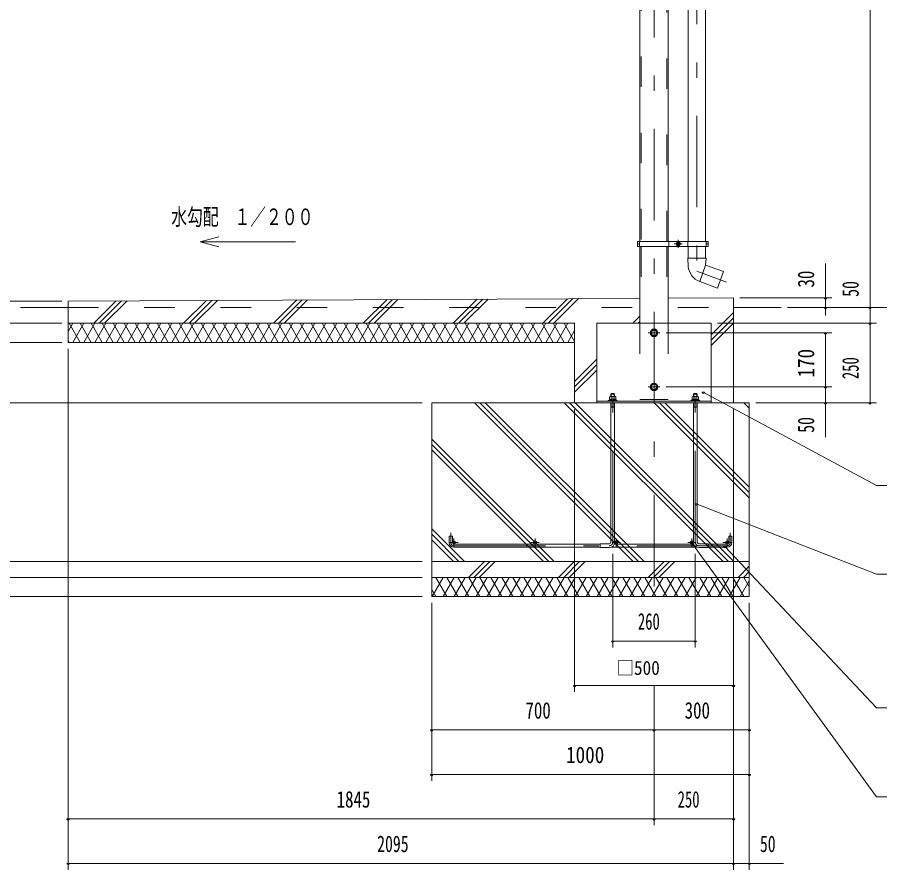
# Model space of a CAD drawing. Units: millimetres, scale not verified, with parts at other scales. Extents: x -25414 to 25419, y -10500 to 10500.
# Drawn here: x 15196 to 21985, y -3330 to 3378 of the extents above; entities that cross this region are included whole.
import ezdxf
from ezdxf.enums import TextEntityAlignment as Align

# ---------------------------------------------------------------- set-up
doc = ezdxf.new("R2010")
doc.units = ezdxf.units.MM
doc.header["$LTSCALE"] = 60
doc.linetypes.add('USER2', pattern=[10, 4, -6])
doc.linetypes.add('USER3', pattern=[24, 12, -5, 2, -5])
for name, color, linetype, lineweight in [('0-6_2-02BOLD', 7, 'Continuous', 18), ('0-7_2-12HIDDEN', 3, 'USER2', 18), ('0-8_2-22CENTER', 3, 'USER3', 18), ('0-9_2-42THIN', 4, 'Continuous', 18), ('0-A_2-52DIM', 3, 'Continuous', 18), ('0-B_2-62HATCH', 2, 'Continuous', 18)]:
    doc.layers.add(name, color=color, linetype=linetype, lineweight=lineweight)
doc.styles.add('ＭＳ ゴシック', font='')
doc.styles.get('ＭＳ ゴシック').set_extended_font_data('MS Gothic')

msp = doc.modelspace()

# ---------------------------------------------------------------- linework, layer by layer
at = {"layer": '0-6_2-02BOLD'}
for p, q in [((20096.64, 6069.93), (20096.64, 1614.93)), ((20319.39, 1614.93), (20319.39, 6069.93)), ((20476.77, 6069.93), (20476.77, 1614.93)), ((20614.27, 6069.93), (20614.27, 1614.93)), ((20077.4, 1614.93), (20077.4, 1574.93)), ((20092.65, 1594.93), (20077.4, 1594.93)), ((20092.65, 1614.93), (20092.65, 1574.93)), ((20096.64, 1574.93), (20096.64, 969.93)), ((20319.39, 1574.93), (20319.39, 969.93)), ((20323.39, 1614.93), (20323.39, 1574.93)), ((20385.58, 1602.15), (20385.58, 1587.71)), ((20385.58, 1587.71), (20398.09, 1580.5)), ((20398.09, 1580.5), (20410.58, 1587.71)), ((20472.77, 1614.93), (20472.77, 1574.93)), ((20476.77, 1574.93), (20476.77, 1482.66)), ((20614.27, 1574.93), (20614.27, 1482.66)), ((20618.27, 1614.93), (20618.27, 1574.93)), ((20618.27, 1594.93), (20633.52, 1594.93)), ((20633.52, 1614.93), (20633.52, 1574.93)), ((20477.42, 1418.17), (20473.01, 1482.66)), ((20473.02, 1482.66), (20618.02, 1482.66)), ((20614.27, 1427.66), (20567.24, 1298.45)), ((20567.95, 1298.2), (20708.2, 1247.15)), ((15595.52, 1144.93), (20096.64, 1166.42)), ((15595.52, 1094.93), (15220.52, 1094.93)), ((15595.52, 1144.93), (15595.52, 819.93)), ((21208.02, 1094.93), (20833.02, 1094.93)), ((19583.02, 969.93), (15595.52, 969.93)), ((19583.02, 969.93), (19583.02, 344.93)), ((19758.02, 969.93), (20658.02, 969.93)), ((19758.02, 969.93), (19758.02, 344.93)), ((20658.02, 969.93), (20658.02, 344.93)), ((20232.55, 894.93), (20220.29, 916.18)), ((20220.29, 873.68), (20232.55, 894.93)), ((19583.02, 819.93), (15595.52, 819.93)), ((20195.75, 873.68), (20220.29, 873.68)), ((20232.55, 469.93), (20220.29, 491.18)), ((19868.02, 412.67), (19898.02, 412.67)), ((19868.02, 394.43), (19868.02, 412.67)), ((19893.02, 417.67), (19898.02, 412.67)), ((19898.02, 394.43), (19898.02, 412.67)), ((20195.75, 448.68), (20220.29, 448.68)), ((20220.29, 448.68), (20232.55, 469.93)), ((20523.02, 417.67), (20518.02, 412.67)), ((20518.02, 394.43), (20518.02, 412.67)), ((20548.02, 412.67), (20518.02, 412.67)), ((20543.02, 417.67), (20523.02, 417.67)), ((20548.02, 412.67), (20543.02, 417.67)), ((20548.02, 394.43), (20548.02, 412.67)), ((18458.02, 344.93), (18458.02, -1180.07)), ((18458.02, 344.93), (20958.02, 344.93)), ((19758.02, 356.18), (20658.02, 356.18)), ((19848.02, 361.93), (19848.02, 356.18)), ((19856.15, 369.43), (19856.15, 361.93)), ((19856.15, 369.43), (19909.89, 369.43)), ((19858.49, 392.17), (19862.4, 394.43)), ((19858.49, 392.17), (19858.49, 369.43)), ((19862.4, 394.43), (19903.64, 394.43)), ((19868.02, -752.57), (19868.02, 344.93)), ((19870.75, 392.17), (19870.75, 369.43)), ((19875.52, 361.93), (19883.02, 369.43)), ((19883.02, 361.93), (19890.52, 369.43)), ((19895.29, 392.17), (19895.29, 369.43)), ((19898.02, -752.57), (19898.02, 344.93)), ((19903.64, 394.43), (19907.56, 392.17)), ((19907.56, 392.17), (19907.56, 369.43)), ((19909.89, 369.43), (19909.89, 361.93)), ((20506.15, 369.43), (20506.15, 361.93)), ((20559.89, 369.43), (20506.15, 369.43)), ((20518.02, -752.57), (20518.02, 344.93)), ((20520.75, 392.17), (20520.75, 369.43)), ((20533.02, 361.93), (20525.52, 369.43)), ((20540.52, 361.93), (20533.02, 369.43)), ((20545.29, 392.17), (20545.29, 369.43)), ((20548.02, -752.57), (20548.02, 344.93)), ((20557.55, 392.17), (20557.55, 369.43)), ((20559.89, 369.43), (20559.89, 361.93)), ((20568.02, 361.93), (20568.02, 356.18)), ((19868.02, 311.18), (19898.02, 311.18)), ((20548.02, 311.18), (20518.02, 311.18)), ((18595.52, -755.07), (18595.52, -705.07)), ((20820.52, -755.07), (20820.52, -705.07)), ((18633.02, -767.57), (19783.02, -767.57)), ((18633.02, -792.57), (19783.02, -792.57)), ((19855.52, -765.07), (19783.02, -765.07)), ((19783.02, -795.07), (19783.02, -765.07)), ((19855.52, -795.07), (19783.02, -795.07)), ((20546.16, -792.57), (19869.88, -792.57)), ((20520.75, -767.57), (19895.29, -767.57)), ((20633.02, -765.07), (20560.52, -765.07)), ((20633.02, -795.07), (20560.52, -795.07)), ((20633.02, -795.07), (20633.02, -765.07)), ((20783.02, -767.57), (20633.02, -767.57)), ((20783.02, -792.57), (20633.02, -792.57)), ((20958.02, -905.07), (18458.02, -905.07)), ((20958.02, -1030.07), (18458.02, -1030.07))]:
    msp.add_line(p, q, dxfattribs=at)
for points in [[(20077.4, 1614.93), (20213.69, 1614.93), (20633.52, 1614.93)], [(20077.4, 1574.93), (20170.84, 1574.93), (20633.52, 1574.93)], [(20385.58, 1602.15), (20398.08, 1609.37), (20410.58, 1602.15), (20410.58, 1587.71)], [(20618.02, 1482.66), (20614.27, 1427.66), (20755.23, 1376.36), (20708.2, 1247.15)], [(20319.39, 1167.48), (20833.02, 1169.93), (20833.02, 344.93)], [(20195.75, 873.68), (20183.48, 894.93), (20195.75, 916.18), (20220.29, 916.18)], [(20195.75, 448.68), (20183.48, 469.93), (20195.75, 491.18), (20220.29, 491.18)], [(19868.02, 412.67), (19873.02, 417.67), (19893.02, 417.67)], [(20958.02, 344.93), (20958.02, -1180.07), (18458.02, -1180.07)], [(19848.02, 361.93), (19918.02, 361.93), (19918.02, 356.18)], [(20568.02, 361.93), (20498.02, 361.93), (20498.02, 356.18)], [(20557.55, 392.17), (20553.64, 394.43), (20512.4, 394.43), (20508.48, 392.17), (20508.48, 369.43)], [(18620.52, -755.07), (18620.52, -705.07), (18595.52, -705.07)], [(20795.52, -755.07), (20795.52, -705.07), (20820.52, -705.07)]]:
    msp.add_lwpolyline(points, dxfattribs=at)
for centre, radius in [((20398.08, 1594.93), 15.62), ((20398.08, 1594.93), 12.25), ((20208.02, 894.93), 30), ((20208.02, 894.93), 20.62), ((20208.02, 469.93), 30), ((20208.02, 469.93), 20.62), ((18633.02, -755.07), 12.5), ((19271.77, -755.07), 12.5), ((19910.52, -755.07), 12.5), ((20505.52, -755.07), 12.5), ((20783.02, -755.07), 12.5)]:
    msp.add_circle(centre, radius, dxfattribs=at)
for centre, radius, start, end in [((20614.6, 1427.54), 137.5, 183.90576, 250.16731), ((19864.62, 384.97), 9.46, 49.5701, 90), ((19883.02, 359.98), 34.45, 69.13593, 110.86406), ((19901.42, 384.97), 9.46, 90, 130.42989), ((20514.61, 384.97), 9.46, 49.57011, 90), ((20533.02, 359.98), 34.45, 69.13594, 110.86407), ((20551.42, 384.97), 9.46, 90, 130.4299), ((18633.02, -755.07), 37.5, 180, 270), ((19855.52, -752.57), 42.5, 270, 0), ((19855.52, -752.57), 12.5, 270, 0), ((20560.52, -752.57), 42.5, 180, 270), ((20560.52, -752.57), 12.5, 180, 270), ((20783.02, -755.07), 37.5, 270, 0)]:
    msp.add_arc(centre, radius, start, end, dxfattribs=at)
at = {"layer": '0-7_2-12HIDDEN'}
for p, q in [((20107.14, 6069.93), (20107.14, 1614.93)), ((20308.89, 1614.93), (20308.89, 6069.93)), ((20107.15, 1574.93), (20107.15, 969.93)), ((20308.89, 1574.93), (20308.89, 969.93)), ((15595.52, 1094.93), (20833.02, 1094.93)), ((20096.64, 969.93), (20096.64, 369.93)), ((20319.39, 969.93), (20319.39, 369.93)), ((20096.64, 369.93), (20319.39, 369.93))]:
    msp.add_line(p, q, dxfattribs=at)
at = {"layer": '0-8_2-22CENTER'}
for p, q in [((20545.52, 6922.98), (20545.52, 1379.52)), ((20208.02, 6819.93), (20208.02, -1305.07)), ((20366.83, 1594.93), (20429.33, 1594.93)), ((20398.08, 1626.18), (20398.08, 1563.68)), ((20545.52, 1379.52), (20778.7, 1294.65)), ((20163.02, 894.93), (20253.02, 894.93)), ((19883.02, -752.57), (19883.02, 447.67)), ((20163.02, 469.93), (20253.02, 469.93)), ((20533.02, -752.57), (20533.02, 447.67)), ((18608.02, -755.07), (18608.02, -680.07)), ((18633.02, -787.57), (18633.02, -722.57)), ((19271.77, -787.57), (19271.77, -722.57)), ((19910.52, -787.57), (19910.52, -722.57)), ((20505.52, -787.57), (20505.52, -722.57)), ((20783.02, -787.57), (20783.02, -722.57)), ((20808.02, -755.07), (20808.02, -680.07)), ((18665.52, -755.07), (18600.52, -755.07)), ((18633.02, -780.07), (20783.02, -780.07)), ((19304.27, -755.07), (19239.27, -755.07)), ((19943.02, -755.07), (19878.02, -755.07)), ((20538.02, -755.07), (20473.02, -755.07)), ((20815.52, -755.07), (20750.52, -755.07))]:
    msp.add_line(p, q, dxfattribs=at)
for centre, radius, start, end in [((18633.02, -755.07), 25, 180, 270), ((19855.52, -752.57), 27.5, 270, 0), ((20560.52, -752.57), 27.5, 180, 270), ((20783.02, -755.07), 25, 270, 0)]:
    msp.add_arc(centre, radius, start, end, dxfattribs=at)
at = {"layer": '0-9_2-42THIN'}
for p, q in [((19871.77, 394.43), (19871.77, 416.42)), ((19894.27, 394.43), (19894.27, 416.42)), ((20521.77, 394.43), (20521.77, 416.42)), ((20544.27, 394.43), (20544.27, 416.42)), ((19871.77, 311.18), (19871.77, 344.93)), ((19894.27, 311.18), (19894.27, 344.93)), ((20521.77, 311.18), (20521.77, 344.93)), ((20544.27, 311.18), (20544.27, 344.93)), ((19868.02, 304.69), (19871.77, 311.18)), ((19894.27, 311.18), (19898.02, 304.69)), ((20521.77, 311.18), (20518.02, 304.69)), ((20548.02, 304.69), (20544.27, 311.18))]:
    msp.add_line(p, q, dxfattribs=at)
at = {"layer": '0-A_2-52DIM'}
for p, q in [((21908.02, 344.93), (21908.02, 7297.43)), ((16636.29, 1611.23), (16781.18, 1650.05)), ((16636.29, 1611.23), (17386.29, 1611.23)), ((16636.29, 1611.23), (16781.18, 1572.41)), ((21558.02, 1032.16), (21558.02, 1439.93)), ((20883.02, 1169.93), (21608.02, 1169.93)), ((21568.02, 1169.93), (21548.02, 1169.93)), ((15545.52, 1144.93), (14820.52, 1144.93)), ((21258.02, 1094.93), (22308.02, 1094.93)), ((21568.02, 1094.93), (21548.02, 1094.93)), ((21918.02, 1094.93), (21898.02, 1094.93)), ((15545.52, 969.93), (14470.52, 969.93)), ((20708.02, 969.93), (21958.02, 969.93)), ((21918.02, 969.93), (21898.02, 969.93)), ((20303.02, 894.93), (21608.02, 894.93)), ((21568.02, 894.93), (21548.02, 894.93)), ((21558.02, 74.93), (21558.02, 894.93)), ((15545.52, 819.93), (14470.52, 819.93)), ((15595.52, 769.93), (15595.52, -3330.07)), ((20303.02, 469.93), (21608.02, 469.93)), ((20606.06, 428.62), (20586.06, 428.62)), ((21568.02, 469.93), (21548.02, 469.93)), ((18383.02, 344.93), (14120.52, 344.93)), ((21008.02, 344.93), (21958.02, 344.93)), ((21568.02, 344.93), (21548.02, 344.93)), ((21918.02, 344.93), (21898.02, 344.93)), ((19583.02, 294.93), (19583.02, -1930.07)), ((20833.02, 294.93), (20833.02, -3330.07)), ((20550.71, -451.73), (20530.71, -451.73)), ((20540.71, -451.73), (21958.02, -1005.07)), ((20519.15, -761.97), (20499.15, -761.97)), ((20775.29, -786.39), (20755.29, -786.39)), ((20765.29, -786.39), (21958.02, -2055.07)), ((19883.02, -845.07), (19883.02, -1580.07)), ((20533.02, -845.07), (20533.02, -1580.07)), ((18383.02, -905.07), (14470.52, -905.07)), ((23508.02, -1005.07), (21958.02, -1005.07)), ((18383.02, -1030.07), (14470.52, -1030.07)), ((18383.02, -1180.07), (13770.52, -1180.07)), ((18458.02, -1230.07), (18458.02, -2630.07)), ((20958.02, -1230.07), (20958.02, -3330.07)), ((19893.02, -1530.07), (19873.02, -1530.07)), ((20533.02, -1530.07), (19883.02, -1530.07)), ((20543.02, -1530.07), (20523.02, -1530.07)), ((19593.02, -1880.07), (19573.02, -1880.07)), ((20833.02, -1880.07), (19583.02, -1880.07)), ((20208.02, -1880.07), (20208.02, -2980.07)), ((20843.02, -1880.07), (20823.02, -1880.07)), ((21958.02, -2055.07), (23508.02, -2055.07)), ((18468.02, -2230.07), (18448.02, -2230.07)), ((20958.02, -2230.07), (18458.02, -2230.07)), ((20218.02, -2230.07), (20198.02, -2230.07)), ((20968.02, -2230.07), (20948.02, -2230.07)), ((18468.02, -2580.07), (18448.02, -2580.07)), ((20958.02, -2580.07), (18458.02, -2580.07)), ((20968.02, -2580.07), (20948.02, -2580.07)), ((15605.52, -2930.07), (15585.52, -2930.07)), ((20833.02, -2930.07), (15595.52, -2930.07)), ((20218.02, -2930.07), (20198.02, -2930.07)), ((20843.02, -2930.07), (20823.02, -2930.07)), ((15605.52, -3280.07), (15585.52, -3280.07)), ((15595.52, -3280.07), (21228.02, -3280.07)), ((20843.02, -3280.07), (20823.02, -3280.07)), ((20968.02, -3280.07), (20948.02, -3280.07))]:
    msp.add_line(p, q, dxfattribs=at)
for points in [[(20596.06, 428.62), (21958.02, -305.07), (23958.02, -305.07)], [(20509.15, -761.97), (21958.02, -2755.07), (23508.02, -2755.07)]]:
    msp.add_lwpolyline(points, dxfattribs=at)
for centre in [(21558.02, 1169.93), (21558.02, 1094.93), (21908.02, 1094.93), (21908.02, 969.93), (21558.02, 894.93), (20596.06, 428.62), (21558.02, 469.93), (21558.02, 344.93), (21908.02, 344.93), (20540.71, -451.73), (20509.15, -761.97), (20765.29, -786.39), (19883.02, -1530.07), (20533.02, -1530.07), (19583.02, -1880.07), (20833.02, -1880.07), (18458.02, -2230.07), (20208.02, -2230.07), (20958.02, -2230.07), (18458.02, -2580.07), (20958.02, -2580.07), (15595.52, -2930.07), (20208.02, -2930.07), (20833.02, -2930.07), (15595.52, -3280.07), (20833.02, -3280.07), (20958.02, -3280.07)]:
    msp.add_arc(centre, 10, 180, 0, dxfattribs=at)
at = {"layer": '0-B_2-62HATCH'}
for p, q in [((17919.27, 969.93), (18106.26, 1156.91)), ((17961.7, 969.93), (18148.89, 1157.12)), ((18004.12, 969.93), (18191.52, 1157.32)), ((18626.38, 969.93), (18816.76, 1160.31)), ((18668.81, 969.93), (18859.38, 1160.51)), ((18711.23, 969.93), (18902.01, 1160.71)), ((19333.49, 969.93), (19527.26, 1163.7)), ((19375.91, 969.93), (19569.88, 1163.9)), ((19418.34, 969.93), (19612.51, 1164.1)), ((20319.39, 1163.88), (20323.01, 1167.5)), ((15797.95, 969.93), (15974.76, 1146.74)), ((15840.38, 969.93), (16017.39, 1146.94)), ((15882.8, 969.93), (16060.02, 1147.15)), ((16505.06, 969.93), (16685.26, 1150.13)), ((16547.48, 969.93), (16727.89, 1150.34)), ((16589.91, 969.93), (16770.52, 1150.54)), ((17212.17, 969.93), (17395.76, 1153.52)), ((17254.59, 969.93), (17438.39, 1153.73)), ((17297.02, 969.93), (17481.02, 1153.93)), ((20040.59, 969.93), (20096.64, 1025.98)), ((20658.02, 880.25), (20833.02, 1055.25)), ((15595.52, 905.85), (15632.52, 969.93)), ((15690.25, 819.93), (15603.65, 969.93)), ((15632.52, 819.93), (15719.12, 969.93)), ((15776.85, 819.93), (15690.25, 969.93)), ((15719.12, 819.93), (15805.72, 969.93)), ((15863.46, 819.93), (15776.85, 969.93)), ((15805.72, 819.93), (15892.32, 969.93)), ((15950.06, 819.93), (15863.46, 969.93)), ((15892.32, 819.93), (15978.93, 969.93)), ((16036.66, 819.93), (15950.06, 969.93)), ((15978.93, 819.93), (16065.53, 969.93)), ((16123.27, 819.93), (16036.66, 969.93)), ((16065.53, 819.93), (16152.13, 969.93)), ((16209.87, 819.93), (16123.27, 969.93)), ((16152.13, 819.93), (16238.73, 969.93)), ((16296.47, 819.93), (16209.87, 969.93)), ((16238.74, 819.93), (16325.33, 969.93)), ((16383.07, 819.93), (16296.47, 969.93)), ((16325.33, 819.93), (16411.94, 969.93)), ((16469.68, 819.93), (16383.07, 969.93)), ((16411.94, 819.93), (16498.54, 969.93)), ((16556.28, 819.93), (16469.68, 969.93)), ((16498.54, 819.93), (16585.15, 969.93)), ((16642.88, 819.93), (16556.28, 969.93)), ((16585.15, 819.93), (16671.74, 969.93)), ((16729.48, 819.93), (16642.88, 969.93)), ((16671.75, 819.93), (16758.35, 969.93)), ((16816.08, 819.93), (16729.48, 969.93)), ((16758.35, 819.93), (16844.95, 969.93)), ((16902.69, 819.93), (16816.08, 969.93)), ((16844.95, 819.93), (16931.55, 969.93)), ((16989.29, 819.93), (16902.69, 969.93)), ((16931.55, 819.93), (17018.16, 969.93)), ((17075.89, 819.93), (16989.29, 969.93)), ((17018.16, 819.93), (17104.76, 969.93)), ((17162.49, 819.93), (17075.89, 969.93)), ((17104.76, 819.93), (17191.36, 969.93)), ((17249.1, 819.93), (17162.49, 969.93)), ((17191.36, 819.93), (17277.96, 969.93)), ((17335.7, 819.93), (17249.1, 969.93)), ((17277.96, 819.93), (17364.57, 969.93)), ((17422.3, 819.93), (17335.7, 969.93)), ((17364.57, 819.93), (17451.17, 969.93)), ((17508.91, 819.93), (17422.3, 969.93)), ((17451.17, 819.93), (17537.77, 969.93)), ((17595.51, 819.93), (17508.91, 969.93)), ((17537.77, 819.93), (17624.38, 969.93)), ((17682.11, 819.93), (17595.51, 969.93)), ((17624.38, 819.93), (17710.98, 969.93)), ((17768.71, 819.93), (17682.11, 969.93)), ((17710.98, 819.93), (17797.58, 969.93)), ((17855.32, 819.93), (17768.71, 969.93)), ((17797.58, 819.93), (17884.18, 969.93)), ((17941.92, 819.93), (17855.32, 969.93)), ((17884.18, 819.93), (17970.78, 969.93)), ((18028.52, 819.93), (17941.92, 969.93)), ((17970.78, 819.93), (18057.39, 969.93)), ((18115.12, 819.93), (18028.52, 969.93)), ((18057.39, 819.93), (18143.99, 969.93)), ((18201.73, 819.93), (18115.13, 969.93)), ((18143.99, 819.93), (18230.59, 969.93)), ((18288.33, 819.93), (18201.73, 969.93)), ((18230.59, 819.93), (18317.2, 969.93)), ((18374.93, 819.93), (18288.33, 969.93)), ((18317.19, 819.93), (18403.8, 969.93)), ((18461.53, 819.93), (18374.93, 969.93)), ((18403.8, 819.93), (18490.4, 969.93)), ((18548.14, 819.93), (18461.53, 969.93)), ((18490.4, 819.93), (18577, 969.93)), ((18634.74, 819.93), (18548.14, 969.93)), ((18577, 819.93), (18663.61, 969.93)), ((18721.34, 819.93), (18634.74, 969.93)), ((18663.61, 819.93), (18750.21, 969.93)), ((18807.94, 819.93), (18721.34, 969.93)), ((18750.21, 819.93), (18836.81, 969.93)), ((18894.55, 819.93), (18807.94, 969.93)), ((18836.81, 819.93), (18923.41, 969.93)), ((18981.15, 819.93), (18894.55, 969.93)), ((18923.41, 819.93), (19010.02, 969.93)), ((19067.75, 819.93), (18981.15, 969.93)), ((19010.02, 819.93), (19096.62, 969.93)), ((19154.36, 819.93), (19067.75, 969.93)), ((19096.62, 819.93), (19183.22, 969.93)), ((19240.96, 819.93), (19154.36, 969.93)), ((19183.22, 819.93), (19269.83, 969.93)), ((19327.56, 819.93), (19240.96, 969.93)), ((19269.83, 819.93), (19356.42, 969.93)), ((19414.16, 819.93), (19327.56, 969.93)), ((19356.42, 819.93), (19443.03, 969.93)), ((19500.77, 819.93), (19414.16, 969.93)), ((19443.03, 819.93), (19529.63, 969.93)), ((19583.02, 827.47), (19500.77, 969.93)), ((20083.02, 969.93), (20096.64, 983.56)), ((20658.02, 837.83), (20833.02, 1012.82)), ((20658.02, 795.4), (20833.02, 970.4)), ((19529.63, 819.93), (19583.02, 912.4)), ((15603.65, 819.93), (15595.52, 834.01)), ((19583.02, 512.36), (19758.02, 687.36)), ((19583.02, 469.93), (19758.02, 644.93)), ((19583.02, 427.5), (19758.02, 602.5)), ((18794.27, 344.93), (20044.27, -905.07)), ((18836.7, 344.93), (20086.7, -905.07)), ((18879.13, 344.93), (20129.13, -905.07)), ((19501.38, 344.93), (20751.38, -905.07)), ((19543.81, 344.93), (20793.81, -905.07)), ((19586.23, 344.93), (20836.23, -905.07)), ((20208.48, 344.93), (20958.02, -404.6)), ((20250.91, 344.93), (20958.02, -362.17)), ((20293.34, 344.93), (20958.02, -319.75)), ((20829.81, 344.93), (20833.02, 348.14)), ((20915.59, 344.93), (20958.02, 302.51)), ((18458.02, 58.93), (19422.02, -905.07)), ((18458.02, 16.5), (19379.59, -905.07)), ((18458.02, -25.92), (19337.17, -905.07)), ((18458.02, -648.18), (18714.91, -905.07)), ((18458.02, -690.6), (18672.49, -905.07)), ((18458.02, -733.03), (18630.06, -905.07)), ((18747.7, -1030.07), (18872.7, -905.07)), ((18790.12, -1030.07), (18915.12, -905.07)), ((18832.55, -1030.07), (18957.55, -905.07)), ((19454.81, -1030.07), (19579.81, -905.07)), ((19497.23, -1030.07), (19622.23, -905.07)), ((19539.66, -1030.07), (19664.66, -905.07)), ((20161.91, -1030.07), (20286.91, -905.07)), ((20204.34, -1030.07), (20329.34, -905.07)), ((20246.77, -1030.07), (20371.76, -905.07)), ((20869.02, -1030.07), (20958.02, -941.07)), ((20911.44, -1030.07), (20958.02, -983.5)), ((18458.02, -1036.15), (18461.53, -1030.07)), ((18461.53, -1180.07), (18548.14, -1030.07)), ((18577, -1180.07), (18490.4, -1030.07)), ((18548.14, -1180.07), (18634.74, -1030.07)), ((18663.61, -1180.07), (18577, -1030.07)), ((18634.74, -1180.07), (18721.34, -1030.07)), ((18750.21, -1180.07), (18663.61, -1030.07)), ((18721.34, -1180.07), (18807.94, -1030.07)), ((18836.81, -1180.07), (18750.21, -1030.07)), ((18807.94, -1180.07), (18894.55, -1030.07)), ((18923.41, -1180.07), (18836.81, -1030.07)), ((18894.55, -1180.07), (18981.15, -1030.07)), ((19010.02, -1180.07), (18923.41, -1030.07)), ((18981.15, -1180.07), (19067.75, -1030.07)), ((19096.62, -1180.07), (19010.02, -1030.07)), ((19067.75, -1180.07), (19154.35, -1030.07)), ((19183.22, -1180.07), (19096.62, -1030.07)), ((19154.35, -1180.07), (19240.96, -1030.07)), ((19269.83, -1180.07), (19183.22, -1030.07)), ((19240.96, -1180.07), (19327.56, -1030.07)), ((19356.43, -1180.07), (19269.83, -1030.07)), ((19327.56, -1180.07), (19414.16, -1030.07)), ((19443.03, -1180.07), (19356.43, -1030.07)), ((19414.16, -1180.07), (19500.77, -1030.07)), ((19529.63, -1180.07), (19443.03, -1030.07)), ((19500.77, -1180.07), (19587.37, -1030.07)), ((19616.24, -1180.07), (19529.63, -1030.07)), ((19587.37, -1180.07), (19673.97, -1030.07)), ((19702.84, -1180.07), (19616.24, -1030.07)), ((19673.97, -1180.07), (19760.57, -1030.07)), ((19789.44, -1180.07), (19702.84, -1030.07)), ((19760.57, -1180.07), (19847.17, -1030.07)), ((19876.05, -1180.07), (19789.44, -1030.07)), ((19847.17, -1180.07), (19933.78, -1030.07)), ((19962.64, -1180.07), (19876.04, -1030.07)), ((19933.78, -1180.07), (20020.38, -1030.07)), ((20049.25, -1180.07), (19962.64, -1030.07)), ((20020.38, -1180.07), (20106.98, -1030.07)), ((20135.85, -1180.07), (20049.25, -1030.07)), ((20106.98, -1180.07), (20193.58, -1030.07)), ((20222.45, -1180.07), (20135.85, -1030.07)), ((20193.58, -1180.07), (20280.19, -1030.07)), ((20309.05, -1180.07), (20222.45, -1030.07)), ((20280.19, -1180.07), (20366.79, -1030.07)), ((20395.66, -1180.07), (20309.05, -1030.07)), ((20366.79, -1180.07), (20453.39, -1030.07)), ((20482.26, -1180.07), (20395.66, -1030.07)), ((20453.39, -1180.07), (20539.99, -1030.07)), ((20568.86, -1180.07), (20482.26, -1030.07)), ((20539.99, -1180.07), (20626.6, -1030.07)), ((20655.47, -1180.07), (20568.86, -1030.07)), ((20626.6, -1180.07), (20713.2, -1030.07)), ((20742.07, -1180.07), (20655.47, -1030.07)), ((20713.2, -1180.07), (20799.8, -1030.07)), ((20828.67, -1180.07), (20742.07, -1030.07)), ((20799.8, -1180.07), (20886.41, -1030.07)), ((20915.27, -1180.07), (20828.67, -1030.07)), ((20886.41, -1180.07), (20958.02, -1056.03)), ((20958.02, -1104.11), (20915.27, -1030.07)), ((20953.87, -1030.07), (20958.02, -1025.92)), ((18490.4, -1180.07), (18458.02, -1123.99))]:
    msp.add_line(p, q, dxfattribs=at)

# ---------------------------------------------------------------- texts
at = {"layer": '0-A_2-52DIM', "color": 7, "style": 'ＭＳ ゴシック'}
for s, height, width, p in [('水勾配\u3000１／２００', 130.2, 0.7, (16407.82, 1703.99)), ('260', 130.2, 0.65, (20080.74, -1480.07)), ('□500', 110.7, 0.9, (19914.27, -1830.07)), ('700', 130.2, 0.75, (19196.01, -2180.07)), ('300', 130.2, 0.75, (20448.92, -2180.07)), ('1000', 130.2, 0.85, (19515.22, -2530.07)), ('1845', 130.2, 0.75, (17709.54, -2880.07)), ('250', 130.2, 0.65, (20393.69, -2880.07)), ('2095', 130.2, 0.7, (18028.26, -3230.07)), ('50', 130.2, 0.7, (21041.3, -3230.07))]:
    msp.add_text(s, height=height, dxfattribs=dict(at, width=width)).set_placement(p, align=Align.BOTTOM_LEFT)
for s, width, p in [('30', 0.75, (21508.02, 1251.62)), ('50', 0.7, (21858.02, 1178.21)), ('170', 0.85, (21508.02, 542.94)), ('250', 0.65, (21858.02, 530.6)), ('50', 0.7, (21508.02, 108.21))]:
    msp.add_text(s, height=130.2, rotation=90, dxfattribs=dict(at, width=width)).set_placement(p, align=Align.BOTTOM_LEFT)

doc.saveas('drawing.dxf')
